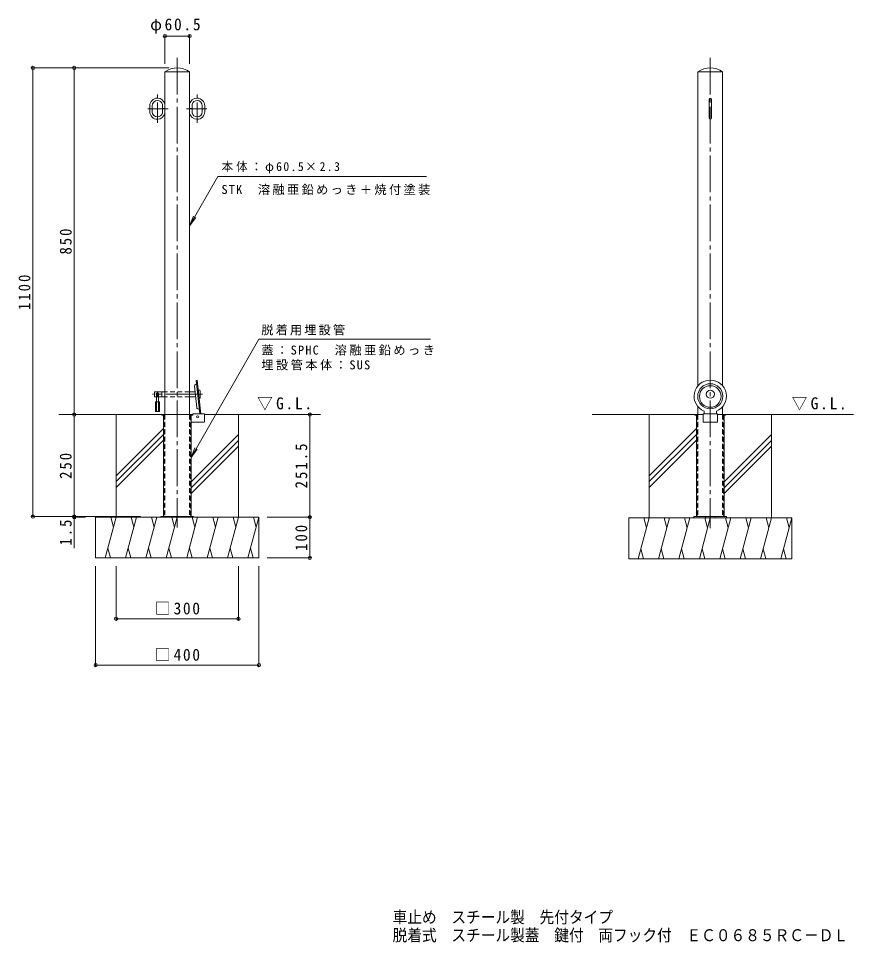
# Model space of a CAD drawing. Units: millimetres at full size, sheet at 1:10; some dimension numbers follow another scale. Extents: x -1695 to 1828, y -1371 to 1082.
# Drawn here: x -1695 to 351, y -1371 to 895 of the extents above; entities that cross this region are included whole.
import ezdxf
from ezdxf.enums import TextEntityAlignment as Align

# ---------------------------------------------------------------- set-up
doc = ezdxf.new("R2010")
doc.units = ezdxf.units.MM
doc.header["$LTSCALE"] = 10
doc.header["$PDMODE"] = 32
doc.header["$PDSIZE"] = 8
for name, pattern in [('CHAIN1', [8, 5, -1, 1, -1]), ('CHAIN2', [12, 9, -1, 1, -1]), ('DASHED1', [1.8, 1.2, -0.6])]:
    doc.linetypes.add(name, pattern=pattern)
for name, color, linetype, lineweight in [('C-0', 7, 'CHAIN2', 9), ('C-1', 2, 'Continuous', 9), ('C-2', 3, 'Continuous', 9), ('C-3', 4, 'Continuous', 9), ('C-4', 7, 'Continuous', 9), ('C-5', 7, 'Continuous', 9), ('C-6', 6, 'Continuous', 5), ('C-A', 7, 'CHAIN1', 9)]:
    doc.layers.add(name, color=color, linetype=linetype, lineweight=lineweight)
doc.layers.add('F-5_F-5ﾚｲﾔ', color=2, linetype='Continuous')
doc.styles.add('ＭＳ ゴシック', font='')
doc.styles.get('ＭＳ ゴシック').set_extended_font_data('MS Gothic')

msp = doc.modelspace()

# ---------------------------------------------------------------- linework, layer by layer
at = {"layer": 'C-0'}
for p, q in [((-1306.34, 798.48), (-1306.34, -353.02)), ((0, 798.48), (0, -354.72)), ((-1244.68, -26.52), (-1367.19, -26.52))]:
    msp.add_line(p, q, dxfattribs=at)
at = {"layer": 'C-1', "color": 4}
for p, q in [((-1257.33, 7.74), (-1259.62, 7.5)), ((-1251.03, -74.22), (-1259.62, 7.5)), ((-1248.72, -74.22), (-1257.33, 7.74)), ((-1258.64, -59.18), (-1264.12, -7.1)), ((-1263.1, -4.52), (-1259.03, -0.98)), ((-1257.13, -61.49), (-1252.39, -64.11)), ((-15, -67.99), (-15, -74.22)), ((15, -67.99), (15, -74.22))]:
    msp.add_line(p, q, dxfattribs=at)
at = {"layer": 'C-1'}
for p, q in [((-1343.84, -76.52), (-1268.84, -76.52)), ((-1340.34, -78.02), (-1340.34, -326.52)), ((-1272.34, -78.02), (-1268.34, -78.02)), ((-1272.34, -78.02), (-1272.34, -326.52)), ((-1268.84, -76.52), (-1268.84, -78.02)), ((-1268.34, -74.22), (-1268.34, -78.02)), ((-1240.34, -74.22), (-1268.34, -74.22)), ((-1239.84, -94.22), (-1239.84, -74.72)), ((-17.5, -76.52), (-37.5, -76.52)), ((-34, -78.02), (-34, -326.52)), ((-17.5, -74.22), (-17.5, -94.72)), ((-17.5, -74.22), (17.5, -74.22)), ((17.5, -74.22), (17.5, -94.72)), ((17.5, -76.52), (37.5, -76.52)), ((34, -78.02), (37.5, -78.02)), ((34, -78.02), (34, -326.52)), ((37.5, -76.52), (37.5, -78.02)), ((-1240.34, -94.72), (-1272.34, -94.72)), ((17.5, -94.72), (-17.5, -94.72)), ((-1346.34, -326.52), (-1346.34, -328.02)), ((-1266.34, -326.52), (-1346.34, -326.52)), ((-1318.34, -326.52), (-1318.34, -328.02)), ((-1294.34, -326.52), (-1294.34, -328.02)), ((-1266.34, -326.52), (-1266.34, -328.02)), ((40, -326.52), (-40, -326.52)), ((-40, -326.52), (-40, -328.02)), ((-12, -326.52), (-12, -328.02)), ((12, -326.52), (12, -328.02)), ((40, -326.52), (40, -328.02))]:
    msp.add_line(p, q, dxfattribs=at)
at = {"layer": 'C-1', "linetype": 'DASHED1'}
for p, q in [((-1338.84, -78.02), (-1338.84, -326.52)), ((-1273.84, -78.02), (-1273.84, -326.52)), ((-32.5, -78.02), (-32.5, -326.52)), ((32.5, -78.02), (32.5, -326.52))]:
    msp.add_line(p, q, dxfattribs=at)
at = {"layer": 'C-1'}
for points in [[(-1343.84, -76.52), (-1343.84, -78.02), (-1340.34, -78.02)], [(-37.5, -76.52), (-37.5, -78.02), (-34, -78.02)]]:
    msp.add_lwpolyline(points, dxfattribs=at)
at = {"layer": 'C-1', "color": 4}
msp.add_circle((0, -26.52), 10, dxfattribs=at)
at = {"layer": 'C-1'}
msp.add_circle((-1256.24, -82.02), 2.6, dxfattribs=at)
at = {"layer": 'C-1', "color": 4}
for centre, radius, start, end in [((-1261.13, -6.79), 3, 131.00081, 186.00044), ((-1259.49, -0.45), 0.7, 311.00111, 6.00201), ((-1255.66, -58.87), 3, 186.00035, 240.99828), ((-1252.73, -64.72), 0.7, 5.99756, 60.99773)]:
    msp.add_arc(centre, radius, start, end, dxfattribs=at)
at = {"layer": 'C-1', "linetype": 'DASHED1'}
for centre, start, end in [((-1340.34, -78.02), 0, 90), ((-1272.34, -78.02), 90, 180), ((-34, -78.02), 0, 90), ((34, -78.02), 90, 180)]:
    msp.add_arc(centre, 1.5, start, end, dxfattribs=at)
at = {"layer": 'C-1'}
for centre, radius, start, end in [((-1271.34, -83.02), 5, 90, 101.5368), ((-1240.34, -74.72), 0.5, 0, 90), ((-1240.34, -94.22), 0.5, 270, 0)]:
    msp.add_arc(centre, radius, start, end, dxfattribs=at)
at = {"layer": 'C-1', "color": 4}
msp.add_ellipse((0, -31.38), major_axis=(39.75, 0), ratio=0.9945, start_param=5.0993324, end_param=10.6086308, dxfattribs=at)
for centre, major_axis in [((0, -31.38), (30.75, 0)), ((0, -32.01), (26.55, 0))]:
    msp.add_ellipse(centre, major_axis=major_axis, ratio=0.9945, dxfattribs=at)
at = {"layer": 'C-2'}
for p, q in [((-1336.59, -76.52), (-1336.59, 763.84)), ((-1276.09, 763.48), (-1336.59, 763.48)), ((-1276.09, -76.52), (-1276.09, 763.84)), ((-30.25, -5.74), (-30.25, 763.84)), ((30.25, 763.48), (-30.25, 763.48)), ((30.25, -5.74), (30.25, 763.84)), ((-1373.59, 666.16), (-1373.59, 680.79)), ((-1367.59, 666.16), (-1367.59, 680.79)), ((-1342.59, 673.98), (-1342.59, 683.82)), ((-1270.09, 673.98), (-1270.09, 683.82)), ((-1245.09, 666.16), (-1245.09, 680.79)), ((-1239.09, 666.16), (-1239.09, 680.79)), ((-3, 650.48), (-3, 696.48)), ((3, 650.48), (3, 696.48)), ((-1336.59, 673.98), (-1342.59, 673.98)), ((-1342.59, 672.98), (-1342.59, 663.13)), ((-1336.59, 672.98), (-1342.59, 672.98)), ((-1276.09, 673.98), (-1270.09, 673.98)), ((-1276.09, 672.98), (-1270.09, 672.98)), ((-1270.09, 672.98), (-1270.09, 663.13)), ((-1354.91, 653.48), (-1354.91, 653.49)), ((-1257.78, 653.48), (-1257.78, 653.49)), ((-30.25, -76.52), (-30.25, -57.03)), ((30.25, -76.52), (30.25, -57.03))]:
    msp.add_line(p, q, dxfattribs=at)
at = {"layer": 'C-2', "linetype": 'DASHED1'}
for p, q in [((-1336.59, -76.52), (-1336.59, -326.52)), ((-1276.09, -76.52), (-1276.09, -326.52)), ((-30.25, -76.52), (-30.25, -326.52)), ((30.25, -76.52), (30.25, -326.52))]:
    msp.add_line(p, q, dxfattribs=at)
at = {"layer": 'C-2'}
for centre, radius, start, end in [((-1306.34, 721.2), 52.28, 54.64534, 125.35466), ((0, 721.2), 52.28, 54.64534, 125.35466), ((-1354.91, 680.79), 18.68, 90, 180), ((-1354.91, 680.79), 12.68, 90, 180), ((-1354.91, 680.79), 18.68, 11.35969, 90), ((-1354.91, 680.79), 12.68, 13.79803, 90), ((-1257.78, 680.79), 18.68, 90, 168.64031), ((-1257.78, 680.79), 12.68, 90, 166.20197), ((-1257.78, 680.79), 18.68, 0, 90), ((-1257.78, 680.79), 12.68, 0, 90), ((0, 696.48), 3, 90, 180), ((0, 696.48), 3, 0, 90), ((-1354.91, 666.16), 18.68, 180, 270), ((-1354.91, 666.16), 12.68, 180, 270), ((-1354.91, 666.16), 12.68, 270, 346.20197), ((-1354.91, 666.16), 18.68, 270, 348.64031), ((-1257.78, 666.16), 18.68, 191.35969, 270), ((-1257.78, 666.16), 12.68, 193.79803, 270), ((-1257.78, 666.16), 12.68, 270, 0), ((-1257.78, 666.16), 18.68, 270, 0), ((0, 650.48), 3, 180, 270), ((0, 650.48), 3, 270, 0)]:
    msp.add_arc(centre, radius, start, end, dxfattribs=at)
at = {"layer": 'C-3'}
for p, q in [((-1362.19, -31.52), (-1362.19, -21.52)), ((-1361.19, -20.52), (-1336.59, -20.52)), ((-1344.19, -20.52), (-1344.19, -32.52)), ((-1276.85, -20.52), (-1262.71, -20.52)), ((-1251.69, -16.52), (-1254.78, -16.52)), ((-1250.19, -18.02), (-1250.19, -35.02)), ((-1361.19, -32.52), (-1356.94, -32.52)), ((-1336.59, -32.52), (-1352.44, -32.52)), ((-1276.85, -32.52), (-1261.45, -32.52)), ((-1251.69, -36.52), (-1252.68, -36.52))]:
    msp.add_line(p, q, dxfattribs=at)
at = {"layer": 'C-3', "color": 6, "linetype": 'CHAIN1', "lineweight": 5}
for p, q in [((-1354.69, -19.44), (-1354.69, -34.05)), ((-1351.81, -27.77), (-1357.66, -27.77))]:
    msp.add_line(p, q, dxfattribs=at)
at = {"layer": 'C-3', "linetype": 'DASHED1'}
for p, q in [((-1276.09, -20.52), (-1336.59, -20.52)), ((-1276.09, -32.52), (-1336.59, -32.52))]:
    msp.add_line(p, q, dxfattribs=at)
at = {"layer": 'C-3', "color": 6, "lineweight": 5}
for p, q in [((-1356.94, -27.77), (-1356.94, -45.52)), ((-1352.44, -27.77), (-1352.44, -45.52)), ((-1359.69, -45.52), (-1359.69, -69.02)), ((-1349.69, -45.52), (-1359.69, -45.52)), ((-1357.44, -45.52), (-1357.44, -69.02)), ((-1351.94, -45.52), (-1351.94, -69.02)), ((-1349.69, -45.52), (-1349.69, -69.02)), ((-1349.69, -69.02), (-1359.69, -69.02))]:
    msp.add_line(p, q, dxfattribs=at)
at = {"layer": 'C-3'}
for centre, radius, start, end in [((-1361.19, -21.52), 1, 90, 180), ((-1251.69, -18.02), 1.5, 0, 90), ((-1361.19, -31.52), 1, 180, 270), ((-1354.69, -26.52), 3.5, 310.00481, 229.99519), ((-1251.69, -35.02), 1.5, 270, 0)]:
    msp.add_arc(centre, radius, start, end, dxfattribs=at)
at = {"layer": 'C-3', "color": 6, "lineweight": 5}
msp.add_arc((-1354.69, -27.77), 2.25, 0, 180, dxfattribs=at)
at = {"layer": 'C-3', "color": 6, "linetype": 'DASHED1', "lineweight": 5}
msp.add_arc((-1354.69, -27.77), 2.25, 180, 0, dxfattribs=at)
at = {"layer": 'C-4'}
for p, q in [((-1336.59, 854.74), (-1336.59, 783.84)), ((-1336.59, 851.74), (-1276.09, 851.74)), ((-1276.09, 854.74), (-1276.09, 783.84)), ((-1662.96, 773.48), (-1326.34, 773.48)), ((-1659.96, 773.48), (-1659.96, -326.52)), ((-1558.77, 773.48), (-1558.77, -76.52)), ((-1558.77, -76.52), (-1558.77, -326.52)), ((-981.42, -76.52), (-981.42, -328.02)), ((-1662.96, -326.52), (-1396.34, -326.52)), ((-1561.77, -328.02), (-1530.88, -328.02)), ((-1558.77, -326.52), (-1558.77, -328.02)), ((-1558.77, -328.02), (-1558.77, -403.69)), ((-978.42, -328.02), (-1086.34, -328.02)), ((-981.42, -328.02), (-981.42, -428.02)), ((-978.42, -428.02), (-1086.34, -428.02)), ((-1506.34, -693.62), (-1506.34, -448.02)), ((-1456.34, -580.03), (-1456.34, -448.02)), ((-1156.34, -580.03), (-1156.34, -448.02)), ((-1106.34, -693.62), (-1106.34, -448.02)), ((-1456.34, -577.03), (-1156.34, -577.03)), ((-1506.34, -690.62), (-1106.34, -690.62))]:
    msp.add_line(p, q, dxfattribs=at)
for p in [(-1336.59, 851.74), (-1276.09, 851.74), (-1659.96, 773.48), (-1558.77, 773.48), (-1558.77, -76.52), (-981.42, -76.52), (-1659.96, -326.52), (-1558.77, -326.52), (-1558.77, -328.02), (-981.42, -328.02), (-981.42, -428.02), (-1456.34, -577.03), (-1156.34, -577.03), (-1506.34, -690.62), (-1106.34, -690.62)]:
    msp.add_point(p, dxfattribs=at)
at = {"layer": 'C-5'}
for p, q in [((-1206.63, 507.03), (-695.33, 507.03)), ((-1276.09, 386.72), (-1260.87, 406.55)), ((-1272.34, -181.42), (-1106.05, 108.2)), ((-685.34, 108.2), (-1106.05, 108.2)), ((-1272.34, -181.42), (-1262.83, -158.3)), ((-1272.34, -181.42), (-1257.17, -161.55))]:
    msp.add_line(p, q, dxfattribs=at)
msp.add_lwpolyline([(-1206.63, 507.03), (-1276.09, 386.72), (-1266.53, 409.82)], dxfattribs=at)
at = {"layer": 'C-6'}
for p, q in [((-1343.84, -76.52), (-1596.17, -76.52)), ((-1456.34, -328.02), (-1456.34, -76.52)), ((-1239.84, -76.52), (-955.32, -76.52)), ((-1156.34, -328.02), (-1156.34, -76.52)), ((-37.5, -76.52), (-289.83, -76.52)), ((-150, -329.72), (-150, -76.52)), ((37.5, -76.52), (351.02, -76.52)), ((150, -329.72), (150, -76.52)), ((-1340.34, -110.72), (-1456.34, -226.72)), ((-34, -110.72), (-150, -226.72)), ((-1340.34, -124.86), (-1456.34, -240.86)), ((-1156.34, -125.6), (-1272.34, -241.6)), ((-34, -124.86), (-150, -240.86)), ((150, -125.6), (34, -241.6)), ((-1340.34, -139), (-1456.34, -255)), ((-1156.34, -139.74), (-1272.34, -255.74)), ((-1156.34, -153.88), (-1272.34, -269.88)), ((-34, -139), (-150, -255)), ((150, -139.74), (34, -255.74)), ((150, -153.88), (34, -269.88)), ((-1506.34, -328.02), (-1106.34, -328.02)), ((-1506.34, -428.02), (-1506.34, -328.02)), ((-1456.34, -328.02), (-1483.14, -428.02)), ((-1469.39, -328.02), (-1462.87, -352.37)), ((-1406.34, -328.02), (-1433.14, -428.02)), ((-1419.39, -328.02), (-1412.87, -352.37)), ((-1356.34, -328.02), (-1383.14, -428.02)), ((-1369.39, -328.02), (-1362.87, -352.37)), ((-1306.34, -328.02), (-1333.14, -428.02)), ((-1319.39, -328.02), (-1312.87, -352.37)), ((-1256.34, -328.02), (-1283.14, -428.02)), ((-1269.39, -328.02), (-1262.87, -352.37)), ((-1206.34, -328.02), (-1233.14, -428.02)), ((-1219.39, -328.02), (-1212.87, -352.37)), ((-1156.34, -328.02), (-1183.14, -428.02)), ((-1169.39, -328.02), (-1162.87, -352.37)), ((-1106.34, -328.02), (-1133.14, -428.02)), ((-1119.39, -328.02), (-1112.87, -352.37)), ((-1106.34, -428.02), (-1106.34, -328.02)), ((-200, -329.72), (200, -329.72)), ((-200, -429.72), (-200, -329.72)), ((-150, -329.72), (-176.79, -429.72)), ((-163.05, -329.72), (-156.52, -354.07)), ((-100, -329.72), (-126.79, -429.72)), ((-113.05, -329.72), (-106.52, -354.07)), ((-50, -329.72), (-76.79, -429.72)), ((-63.05, -329.72), (-56.52, -354.07)), ((0, -329.72), (-26.79, -429.72)), ((-13.05, -329.72), (-6.52, -354.07)), ((50, -329.72), (23.21, -429.72)), ((36.95, -329.72), (43.48, -354.07)), ((100, -329.72), (73.21, -429.72)), ((86.95, -329.72), (93.48, -354.07)), ((150, -329.72), (123.21, -429.72)), ((136.95, -329.72), (143.48, -354.07)), ((200, -329.72), (173.21, -429.72)), ((186.95, -329.72), (193.48, -354.07)), ((200, -429.72), (200, -329.72)), ((-1470.09, -428.02), (-1476.61, -403.67)), ((-1420.09, -428.02), (-1426.61, -403.67)), ((-1370.09, -428.02), (-1376.61, -403.67)), ((-1320.09, -428.02), (-1326.61, -403.67)), ((-1270.09, -428.02), (-1276.61, -403.67)), ((-1220.09, -428.02), (-1226.61, -403.67)), ((-1170.09, -428.02), (-1176.61, -403.67)), ((-1120.09, -428.02), (-1126.61, -403.67)), ((-163.75, -429.72), (-170.27, -405.37)), ((-113.75, -429.72), (-120.27, -405.37)), ((-63.75, -429.72), (-70.27, -405.37)), ((-13.75, -429.72), (-20.27, -405.37)), ((36.25, -429.72), (29.73, -405.37)), ((86.25, -429.72), (79.73, -405.37)), ((136.25, -429.72), (129.73, -405.37)), ((186.25, -429.72), (179.73, -405.37)), ((-1506.34, -428.02), (-1106.34, -428.02)), ((-200, -429.72), (200, -429.72))]:
    msp.add_line(p, q, dxfattribs=at)
at = {"layer": 'C-A'}
for p, q in [((-1354.91, 638.96), (-1354.91, 708)), ((-1257.78, 638.96), (-1257.78, 708)), ((-1328.72, 673.48), (-1380.04, 673.48)), ((-1283.96, 673.48), (-1232.65, 673.48))]:
    msp.add_line(p, q, dxfattribs=at)

# ---------------------------------------------------------------- texts
at = {"layer": 'C-4', "color": 2, "char_height": 29.33, "attachment_point": 7, "style": 'ＭＳ ゴシック'}
for s, insert in [('\\T1.22;\\W0.95;φ60.5', (-1372.59, 857.74)), ('\\T1.21;\\W0.95;□300', (-1361.34, -567.03)), ('\\T1.21;\\W0.95;□400', (-1361.34, -680.62))]:
    msp.add_mtext(s, dxfattribs=dict(at, insert=insert))
at = {"layer": 'C-4', "color": 2, "char_height": 29.33, "attachment_point": 7, "rotation": 90, "style": 'ＭＳ ゴシック'}
for s, insert in [('\\T1.27;\\W0.9;850', (-1564.77, 315.98)), ('\\T1.28;\\W0.9;1100', (-1665.96, 179.73)), ('\\T1.28;\\W0.9;251.5', (-987.42, -257.27)), ('\\T1.27;\\W0.9;250', (-1564.77, -234.02)), ('\\T1.27;\\W0.9;1.5', (-1564.77, -397.48)), ('\\T1.27;\\W0.9;100', (-987.42, -410.52))]:
    msp.add_mtext(s, dxfattribs=dict(at, insert=insert))
at = {"layer": 'C-5', "char_height": 21.99, "attachment_point": 7, "style": 'ＭＳ ゴシック'}
for s, insert in [('\\T1.25;\\W0.95;本体：φ60.5×2.3', (-1197.83, 514.75)), ('\\T1.19;STK\u3000溶融亜鉛めっき＋焼付塗装', (-1197.83, 461.84)), ('\\T1.17;脱着用埋設管', (-1100.34, 117.6)), ('\\T1.2;蓋：SPHC\u3000溶融亜鉛めっき', (-1100.34, 68.3)), ('\\T1.2;埋設管本体：SUS', (-1100.34, 31.98))]:
    msp.add_mtext(s, dxfattribs=dict(at, insert=insert))
at = {"layer": 'C-5', "color": 2, "char_height": 29.33, "attachment_point": 7, "style": 'ＭＳ ゴシック'}
for insert in [(-1110.47, -66.15), (199.63, -66.15)]:
    msp.add_mtext('\\T1.22;\\W0.95;▽G.L.', dxfattribs=dict(at, insert=insert))
at = {"layer": 'F-5_F-5ﾚｲﾔ', "style": 'ＭＳ ゴシック', "width": 0.9}
for s, p in [('車止め\u3000スチール製\u3000先付タイプ', (-778.5, -1332)), ('脱着式\u3000スチール製蓋\u3000鍵付\u3000両フック付\u3000ＥＣ０６８５ＲＣ－ＤＬ', (-778.5, -1376.28))]:
    msp.add_text(s, height=29.33, dxfattribs=at).set_placement(p, align=Align.BOTTOM_LEFT)

doc.saveas('drawing.dxf')
